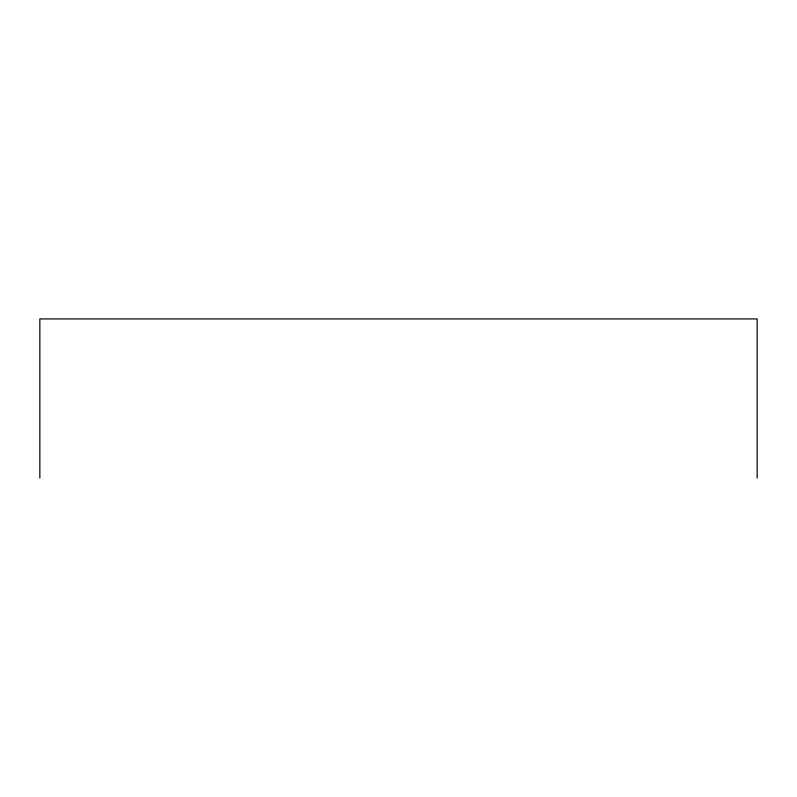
<?xml version="1.0" encoding="UTF-8"?>
<svg xmlns="http://www.w3.org/2000/svg" width="797" height="797" viewBox="0 0 797 797"><rect width="100%" height="100%" fill="white"/><g stroke="black" fill="none" stroke-linecap="round" stroke-linejoin="round"><path stroke-width="1.2" d="M757.15 478.08L757.15 318.92L39.85 318.92L39.85 478.08"/></g></svg>
